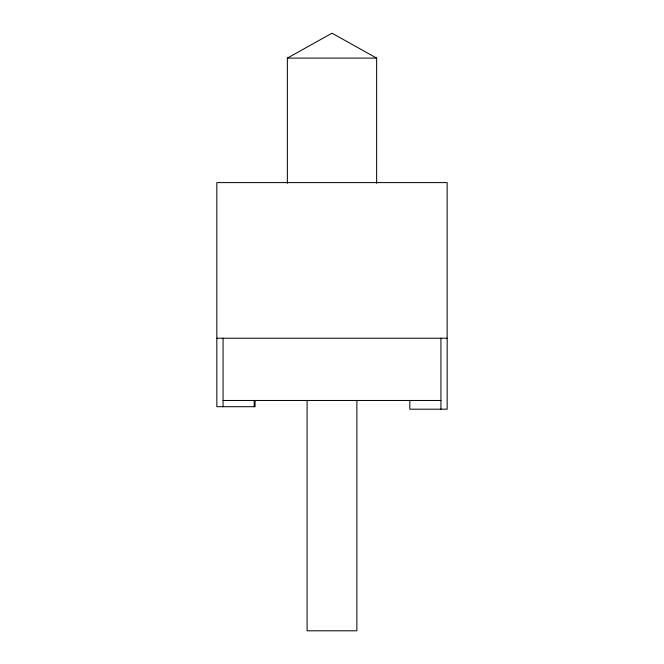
<?xml version="1.0" encoding="UTF-8"?>
<svg xmlns="http://www.w3.org/2000/svg" width="664" height="664" viewBox="0 0 664 664"><rect width="100%" height="100%" fill="white"/><g stroke="black" fill="none" stroke-linecap="round" stroke-linejoin="round"><path stroke-width="1" d="M287.363 183.272L287.363 58.1L332 33.2L376.637 58.1L376.637 183.272M287.363 58.1L376.637 58.1M216.837 338.225L447.162 338.225M223.062 400.475L440.938 400.475M440.938 338.225L440.938 409.19M409.812 400.475L409.812 409.19L447.162 409.19L447.162 182.6L216.837 182.6L216.837 406.7L255.076 406.7L255.076 400.475M356.883 400.475L356.867 630.8L307.1 630.8L307.1 400.475M254.188 400.475L254.188 406.7M223.062 338.225L223.062 406.7"/></g></svg>
